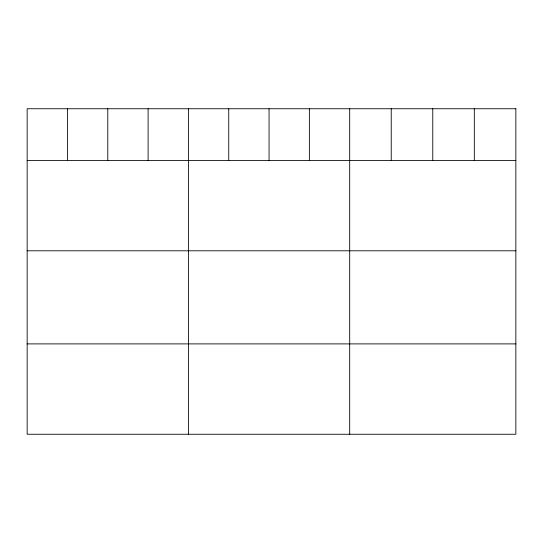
<?xml version="1.0" encoding="UTF-8"?>
<svg xmlns="http://www.w3.org/2000/svg" width="543" height="543" viewBox="0 0 543 543"><rect width="100%" height="100%" fill="white"/><g stroke="black" fill="none" stroke-linecap="round" stroke-linejoin="round"><path stroke-width="0.81" d="M27.15 160.443L515.85 160.443M27.15 250.798L515.85 250.798M27.15 343.895L515.85 343.895M474.31 108.749L474.31 160.443M432.771 108.749L432.771 160.443M391.231 108.749L391.231 160.443M349.692 108.749L349.692 434.251M309.374 108.749L309.374 160.443M269.056 108.749L269.056 160.443M228.739 108.749L228.739 160.443M188.421 108.749L188.421 434.251M148.103 108.749L148.103 160.443M107.785 108.749L107.785 160.443M67.468 108.749L67.468 160.443M515.85 108.749L27.15 108.749L27.15 434.251L515.85 434.251L515.85 108.749"/></g></svg>
